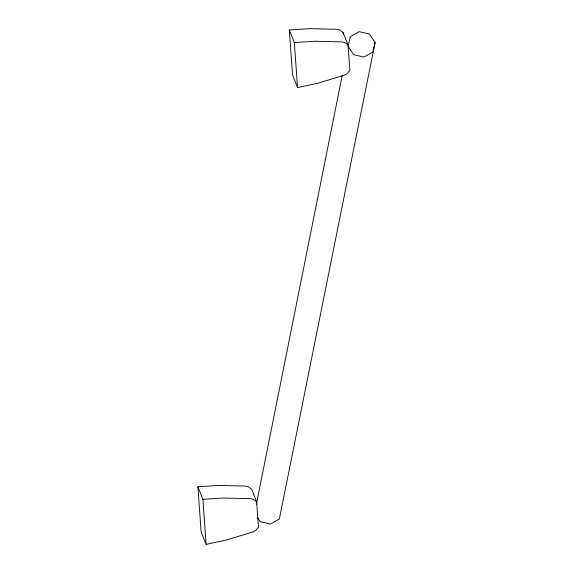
<?xml version="1.0" encoding="UTF-8"?>
<svg xmlns="http://www.w3.org/2000/svg" width="573" height="573" viewBox="0 0 573 573"><rect width="100%" height="100%" fill="white"/><g stroke="black" fill="none" stroke-linecap="round" stroke-linejoin="round"><path stroke-width="0.86" d="M256.339 504.441L342.26 75.206M375.107 42.488L372.83 52.036L363.962 57.085L353.699 54.686L348.055 46.241L350.339 36.701L359.207 31.644L369.463 34.043L375.107 42.488L279.352 519.002L270.485 524.059L260.228 521.659L257.406 517.44M297.552 87.576L318.001 83.207L344.294 75.17L347.088 73.702L349.888 70.393L348.076 45.045L343.062 32.446L339.846 29.968L336.903 29.302L309.986 28.65L289.322 29.982L292.538 74.977L297.552 87.576L294.336 42.581L289.322 29.982M206.122 544.35L226.564 539.981L252.865 531.945L255.651 530.476L258.459 527.167L256.64 501.819L251.633 489.22L248.417 486.749L245.473 486.076L218.549 485.424L197.893 486.764L201.109 531.751L206.122 544.35L202.906 499.362L197.893 486.764M294.336 42.581L315 41.249L341.916 41.901L344.86 42.567L348.076 45.045M202.906 499.362L223.563 498.023L250.487 498.675L253.431 499.348L256.64 501.819M343.062 32.446L343.184 34.194"/></g></svg>
